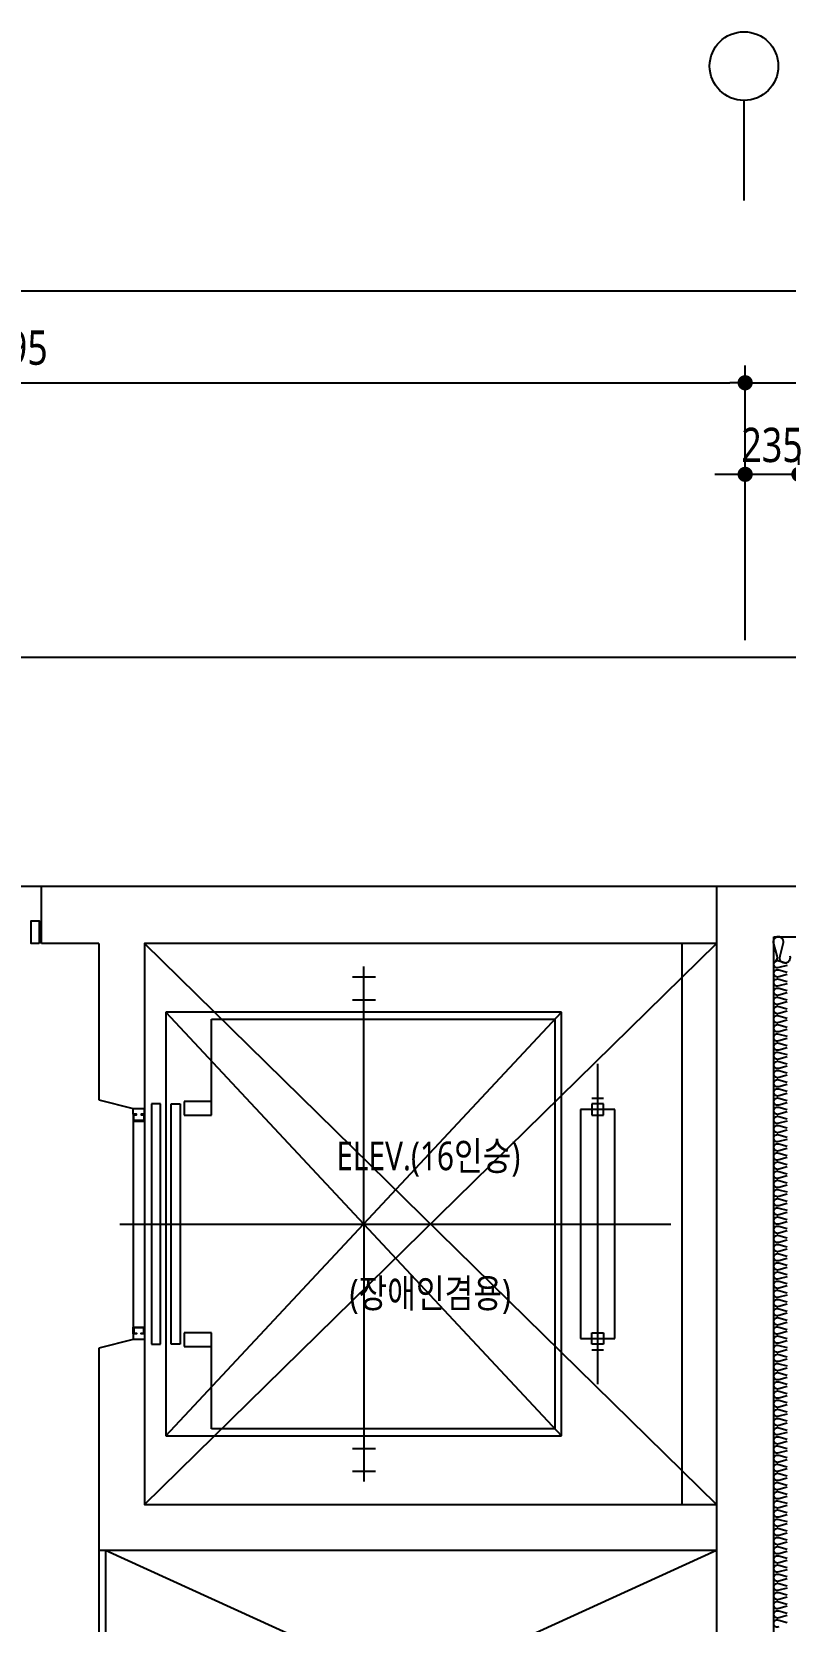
# Model space of a CAD drawing. Header units: millimetres. Extents: x -33000 to 294000, y 0 to 42408.
# Drawn here: x 274949 to 278241, y 21265 to 28208 of the extents above; entities that cross this region are included whole.
import ezdxf
from ezdxf.enums import TextEntityAlignment as Align

# ---------------------------------------------------------------- set-up
doc = ezdxf.new("R2010")
doc.units = ezdxf.units.MM
doc.header["$LTSCALE"] = 50
for name, color, linetype in [('arch', 8, 'Continuous'), ('DIM', 7, 'Continuous'), ('실명', 9, 'Continuous')]:
    doc.layers.add(name, color=color, linetype=linetype)
doc.styles.add('ANU-TEXT 0', font='malgun.ttf', dxfattribs={"width": 0.8})
doc.styles.add('XR-Unit-Plan$0$맑은 고딕', font='malgun.ttf')
doc.dimstyles.new('UDIM-외부', dxfattribs={"dimscale": 50, "dimtxt": 3, "dimasz": 1.33, "dimexe": 1.5, "dimexo": 1.5, "dimgap": 1, "dimtad": 1, "dimdec": 0, "dimzin": 0, "dimdsep": 46, "dimlunit": 6, "dimtxsty": 'ANU-TEXT 0', "dimblk": 'DOT', "dimcen": 0.09, "dimdle": 1.5, "dimclrd": 256, "dimclre": 256, "dimclrt": 3, "dimadec": 0, "dimazin": 0, "dimtfac": 1, "dimtdec": 0, "dimtix": 1, "dimtmove": 2, "dimatfit": 3, "dimfxl": 1.5, "dimtolj": 1, "dimtzin": 0, "dimlwd": -1, "dimarcsym": 0})

# ---------------------------------------------------------------- blocks, each defined once
blk = doc.blocks.new('중심')
blk.add_line((-350, 0), (0, 0))
blk.add_circle((-470, 0), 120)
blk = doc.blocks.new('_Dot')
at = {"color": 0, "linetype": 'ByBlock', "lineweight": -2}
blk.add_line((-0.5, 0), (-1, 0), dxfattribs=at)
at = {"color": 0, "linetype": 'ByBlock', "const_width": 0.5}
blk.add_lwpolyline([(-0.25, 0, 1), (0.25, 0, 1)], format="xyb", close=True, dxfattribs=at)
blk = doc.blocks.new('*D318')
at = {"lineweight": -2, "transparency": 16777216}
for p, q in [((0, 16745), (0, 18345)), ((24160, 16745), (24160, 18345))]:
    blk.add_line(p, q, dxfattribs=at)
at = {"transparency": 16777216}
blk.add_line((24093.5, 18270), (66.5, 18270), dxfattribs=at)
at = {"layer": 'Defpoints', "color": 0, "transparency": 16777216}
for p in [(0, 18270), (0, 16670), (24160, 16670)]:
    blk.add_point(p, dxfattribs=at)
at = {"transparency": 16777216, "xscale": 66.5, "yscale": 66.5, "zscale": 66.5, "rotation": 180}
blk.add_blockref('_Dot', (0, 18270), dxfattribs=at)
at = {"transparency": 16777216, "xscale": 66.5, "yscale": 66.5, "zscale": 66.5}
blk.add_blockref('_Dot', (24160, 18270), dxfattribs=at)
at = {"transparency": 16777216, "insert": (12080, 18410.5), "char_height": 150, "attachment_point": 5, "style": 'ANU-TEXT 0'}
blk.add_mtext('\\A1;24,160', dxfattribs=at)
blk = doc.blocks.new('*D320')
at = {"lineweight": -2, "transparency": 16777216}
for p, q in [((11710, 16745), (11710, 17945)), ((18205, 16745), (18205, 17945))]:
    blk.add_line(p, q, dxfattribs=at)
at = {"transparency": 16777216}
blk.add_line((11776.5, 17870), (18138.5, 17870), dxfattribs=at)
at = {"layer": 'Defpoints', "color": 0, "transparency": 16777216}
for p in [(18205, 17870), (11710, 16670), (18205, 16670)]:
    blk.add_point(p, dxfattribs=at)
at = {"transparency": 16777216, "xscale": 66.5, "yscale": 66.5, "zscale": 66.5, "rotation": 180}
blk.add_blockref('_Dot', (11710, 17870), dxfattribs=at)
at = {"transparency": 16777216, "xscale": 66.5, "yscale": 66.5, "zscale": 66.5}
blk.add_blockref('_Dot', (18205, 17870), dxfattribs=at)
at = {"transparency": 16777216, "insert": (14957.5, 18010.1), "char_height": 150, "attachment_point": 5, "style": 'ANU-TEXT 0'}
blk.add_mtext('\\A1;6,495', dxfattribs=at)
blk = doc.blocks.new('*D304')
at = {"lineweight": -2, "transparency": 16777216}
for p, q in [((18205, 16745), (18205, 17545)), ((18440, 16745), (18440, 17545))]:
    blk.add_line(p, q, dxfattribs=at)
at = {"transparency": 16777216}
for p, q in [((18138.5, 17470), (18072, 17470)), ((18440, 17470), (18205, 17470)), ((18506.5, 17470), (18573, 17470))]:
    blk.add_line(p, q, dxfattribs=at)
at = {"layer": 'Defpoints', "color": 0, "transparency": 16777216}
for p in [(18205, 17470), (18205, 16670), (18440, 16670)]:
    blk.add_point(p, dxfattribs=at)
at = {"transparency": 16777216, "xscale": 66.5, "yscale": 66.5, "zscale": 66.5}
blk.add_blockref('_Dot', (18205, 17470), dxfattribs=at)
at = {"transparency": 16777216, "xscale": 66.5, "yscale": 66.5, "zscale": 66.5, "rotation": 180}
blk.add_blockref('_Dot', (18440, 17470), dxfattribs=at)
at = {"transparency": 16777216, "insert": (18322.5, 17597.5), "char_height": 150, "attachment_point": 5, "style": 'ANU-TEXT 0'}
blk.add_mtext('\\A1;235', dxfattribs=at)
blk = doc.blocks.new('*D321')
at = {"lineweight": -2, "transparency": 16777216}
for p, q in [((18205, 16745), (18205, 17945)), ((22610, 16745), (22610, 17945))]:
    blk.add_line(p, q, dxfattribs=at)
at = {"transparency": 16777216}
blk.add_line((18271.5, 17870), (22543.5, 17870), dxfattribs=at)
at = {"layer": 'Defpoints', "color": 0, "transparency": 16777216}
for p in [(22610, 17870), (18205, 16670), (22610, 16670)]:
    blk.add_point(p, dxfattribs=at)
at = {"transparency": 16777216, "xscale": 66.5, "yscale": 66.5, "zscale": 66.5, "rotation": 180}
blk.add_blockref('_Dot', (18205, 17870), dxfattribs=at)
at = {"transparency": 16777216, "xscale": 66.5, "yscale": 66.5, "zscale": 66.5}
blk.add_blockref('_Dot', (22610, 17870), dxfattribs=at)
at = {"transparency": 16777216, "insert": (20407.5, 18010.1), "char_height": 150, "attachment_point": 5, "style": 'ANU-TEXT 0'}
blk.add_mtext('\\A1;4,405', dxfattribs=at)
blk = doc.blocks.new('A$C09b3bb5e')
at = {"xscale": 1.25, "yscale": 1.25, "zscale": 1.25, "rotation": 270}
blk.add_blockref('중심', (18199.8, 18665.7), dxfattribs=at)
for base, p1, p2, picture, middle in [((0, 18270), (24160, 16670), (0, 16670), '*D318', (12080, 18410.5)), ((18205, 17870), (11710, 16670), (18205, 16670), '*D320', (14957.5, 18010.1)), ((22610, 17870), (18205, 16670), (22610, 16670), '*D321', (20407.5, 18010.1)), ((18205, 17470), (18440, 16670), (18205, 16670), '*D304', (18322.5, 17597.5))]:
    dim = blk.add_linear_dim(base=base, p1=p1, p2=p2, dimstyle='UDIM-외부', override={"dimclrd": 256, "dimclre": 256, "dimclrt": 256})
    dim.commit()
    dim.dimension.update_dxf_attribs({"geometry": picture, "text_midpoint": middle})

msp = doc.modelspace()

# ---------------------------------------------------------------- linework, layer by layer
at = {"layer": 'arch'}
for p, q in [((274991.2, 24474.6), (273691.2, 24474.6)), ((274991.2, 24224.6), (274991.2, 24474.6)), ((277941.2, 24474.6), (274991.2, 24474.6)), ((274991.2, 24224.6), (274991.2, 24324.6)), ((275241.2, 24224.6), (274991.2, 24224.6)), ((275241.2, 24224.6), (275241.2, 23542.1)), ((275441.2, 24224.6), (275441.2, 23504.6)), ((277941.2, 24224.6), (275441.2, 24224.6)), ((275441.2, 24224.6), (277941.2, 21774.6)), ((275441.2, 21774.6), (277941.2, 24224.6)), ((276400.3, 22999.6), (276400.3, 24124.6)), ((276350.3, 24079.6), (276450.3, 24079.6)), ((276350.3, 23979.6), (276450.3, 23979.6)), ((275534.2, 23924.6), (275534.2, 22074.6)), ((277264.2, 23924.6), (275534.2, 23924.6)), ((275534.2, 23924.6), (277264.2, 22074.6)), ((275534.2, 22074.6), (277264.2, 23924.6)), ((275734.2, 23474.6), (275734.2, 23894.6)), ((275734.2, 23894.6), (277234.2, 23894.6)), ((277234.2, 23894.6), (277234.2, 22104.6)), ((277264.2, 22074.6), (277264.2, 23924.6)), ((277421.4, 23699.6), (277421.4, 22299.6)), ((275241.2, 23542.1), (275391.2, 23504.6)), ((277396.4, 23549.6), (277446.4, 23549.6)), ((275391.2, 23479.6), (275391.2, 23504.6)), ((275391.2, 23504.6), (275441.2, 23504.6)), ((275441.2, 23479.6), (275441.2, 23504.6)), ((275471.2, 23524.6), (275471.2, 22474.6)), ((275511.2, 23524.6), (275471.2, 23524.6)), ((275511.2, 22474.6), (275511.2, 23524.6)), ((275557.2, 22474.6), (275557.2, 23524.6)), ((275557.2, 23524.6), (275597.2, 23524.6)), ((275597.2, 23524.6), (275597.2, 22474.6)), ((275734.2, 23534.6), (275614.2, 23534.6)), ((275614.2, 23534.6), (275614.2, 23474.6)), ((275614.2, 23474.6), (275734.2, 23474.6)), ((277346.4, 23499.6), (277346.4, 22499.6)), ((277496.4, 23499.6), (277346.4, 23499.6)), ((277396.4, 23524.6), (277396.4, 23474.6)), ((277446.4, 23524.6), (277396.4, 23524.6)), ((277396.4, 23474.6), (277446.4, 23474.6)), ((277446.4, 23474.6), (277446.4, 23524.6)), ((277496.4, 22499.6), (277496.4, 23499.6)), ((275391.2, 23449.6), (275391.2, 22549.6)), ((275441.2, 23449.6), (275441.2, 22549.6)), ((275334.2, 22999.6), (277741.2, 22999.6)), ((276400.3, 22999.6), (276400.3, 21874.6)), ((275391.2, 22519.6), (275391.2, 22494.6)), ((275441.2, 22519.6), (275441.2, 22494.6)), ((275734.2, 22524.6), (275614.2, 22524.6)), ((275614.2, 22524.6), (275614.2, 22464.6)), ((275734.2, 22104.6), (275734.2, 22524.6)), ((277346.4, 22499.6), (277496.4, 22499.6)), ((277396.4, 22474.6), (277396.4, 22524.6)), ((277396.4, 22524.6), (277446.4, 22524.6)), ((277446.4, 22524.6), (277446.4, 22474.6)), ((275391.2, 22494.6), (275241.2, 22457.1)), ((275241.2, 22457.1), (275241.2, 21574.6)), ((275441.2, 22494.6), (275391.2, 22494.6)), ((275441.2, 22494.6), (275441.2, 21774.6)), ((275471.2, 22474.6), (275511.2, 22474.6)), ((275597.2, 22474.6), (275557.2, 22474.6)), ((275614.2, 22464.6), (275734.2, 22464.6)), ((277446.4, 22474.6), (277396.4, 22474.6)), ((277396.4, 22449.6), (277446.4, 22449.6)), ((277234.2, 22104.6), (275734.2, 22104.6)), ((275534.2, 22074.6), (277264.2, 22074.6)), ((276350.3, 22019.6), (276450.3, 22019.6)), ((276350.3, 21919.6), (276450.3, 21919.6)), ((275441.2, 21774.6), (277941.2, 21774.6)), ((275241.2, 21574.6), (277941.2, 21574.6)), ((275271.2, 21574.6), (277941.2, 20359.6)), ((275271.2, 20359.6), (277941.2, 21574.6))]:
    msp.add_line(p, q, dxfattribs=at)
at = {"layer": 'arch', "ltscale": 25}
for p, q in [((277941.2, 24474.6), (277941.2, 17044.6)), ((278901.2, 24474.6), (277941.2, 24474.6)), ((278191.2, 16794.6), (278191.2, 24254.6)), ((278191.2, 24254.6), (278901.2, 24254.6))]:
    msp.add_line(p, q, dxfattribs=at)
at = {"layer": 'arch', "linetype": 'Continuous'}
for p, q in [((275241.2, 21574.6), (275241.2, 18644.6)), ((275271.2, 21574.6), (275271.2, 18674.6))]:
    msp.add_line(p, q, dxfattribs=at)
at = {"layer": 'arch'}
for points in [[(258206.2, 6804.6), (288286.2, 6804.6), (288286.2, 25474.6), (258206.2, 25474.6)], [(274981.2, 24224.6), (274946.2, 24224.6), (274946.2, 24324.6), (274981.2, 24324.6)], [(277791.2, 24224.6), (275441.2, 24224.6), (275441.2, 21774.6), (277791.2, 21774.6)], [(275438.2, 23476.6), (275438.2, 23452.6), (275394.2, 23452.6), (275394.2, 23476.6), (275406.2, 23476.6), (275406.2, 23479.6), (275391.2, 23479.6), (275391.2, 23449.6), (275441.2, 23449.6), (275441.2, 23479.6), (275426.2, 23479.6), (275426.2, 23476.6)], [(275438.2, 22522.6), (275438.2, 22546.6), (275394.2, 22546.6), (275394.2, 22522.6), (275406.2, 22522.6), (275406.2, 22519.6), (275391.2, 22519.6), (275391.2, 22549.6), (275441.2, 22549.6), (275441.2, 22519.6), (275426.2, 22519.6), (275426.2, 22522.6)]]:
    msp.add_lwpolyline(points, close=True, dxfattribs=at)
at = {"layer": 'arch', "ltscale": 25}
for points in [[(278261.5, 24170.8, -1.449198), (278218.5, 24170.8), (278232.7, 24223.4, 0.524856), (278211.2, 24254.6, 0.524856), (278189.7, 24223.4), (278204, 24170.8, -0.406197), (278191.2, 24141.3, -0.406197)], [(278249.5, 24129.6), (278212.9, 24119.6, -1.449198), (278212.9, 24149.6), (278249.5, 24139.6, 0.524856)], [(278249.5, 24089.6), (278212.9, 24079.6, -1.449198), (278212.9, 24109.6), (278249.5, 24099.6, 0.524856)], [(278249.5, 24049.6), (278212.9, 24039.6, -1.449198), (278212.9, 24069.6), (278249.5, 24059.6, 0.524856)], [(278249.5, 24009.6), (278212.9, 23999.6, -1.449198), (278212.9, 24029.6), (278249.5, 24019.6, 0.524856)], [(278249.5, 23969.6), (278212.9, 23959.6, -1.449198), (278212.9, 23989.6), (278249.5, 23979.6, 0.524856)], [(278249.5, 23929.6), (278212.9, 23919.6, -1.449198), (278212.9, 23949.6), (278249.5, 23939.6, 0.524856)], [(278249.5, 23889.6), (278212.9, 23879.6, -1.449198), (278212.9, 23909.6), (278249.5, 23899.6, 0.524856)], [(278249.5, 23849.6), (278212.9, 23839.6, -1.449198), (278212.9, 23869.6), (278249.5, 23859.6, 0.524856)], [(278249.5, 23809.6), (278212.9, 23799.6, -1.449198), (278212.9, 23829.6), (278249.5, 23819.6, 0.524856)], [(278249.5, 23769.6), (278212.9, 23759.6, -1.449198), (278212.9, 23789.6), (278249.5, 23779.6, 0.524856)], [(278249.5, 23729.6), (278212.9, 23719.6, -1.449198), (278212.9, 23749.6), (278249.5, 23739.6, 0.524856)], [(278249.5, 23689.6), (278212.9, 23679.6, -1.449198), (278212.9, 23709.6), (278249.5, 23699.6, 0.524856)], [(278249.5, 23649.6), (278212.9, 23639.6, -1.449198), (278212.9, 23669.6), (278249.5, 23659.6, 0.524856)], [(278249.5, 23609.6), (278212.9, 23599.6, -1.449198), (278212.9, 23629.6), (278249.5, 23619.6, 0.524856)], [(278249.5, 23569.6), (278212.9, 23559.6, -1.449198), (278212.9, 23589.6), (278249.5, 23579.6, 0.524856)], [(278249.5, 23529.6), (278212.9, 23519.6, -1.449198), (278212.9, 23549.6), (278249.5, 23539.6, 0.524856)], [(278249.5, 23489.6), (278212.9, 23479.6, -1.449198), (278212.9, 23509.6), (278249.5, 23499.6, 0.524856)], [(278249.5, 23449.6), (278212.9, 23439.6, -1.449198), (278212.9, 23469.6), (278249.5, 23459.6, 0.524856)], [(278249.5, 23409.6), (278212.9, 23399.6, -1.449198), (278212.9, 23429.6), (278249.5, 23419.6, 0.524856)], [(278249.5, 23369.6), (278212.9, 23359.6, -1.449198), (278212.9, 23389.6), (278249.5, 23379.6, 0.524856)], [(278249.5, 23329.6), (278212.9, 23319.6, -1.449198), (278212.9, 23349.6), (278249.5, 23339.6, 0.524856)], [(278249.5, 23289.6), (278212.9, 23279.6, -1.449198), (278212.9, 23309.6), (278249.5, 23299.6, 0.524856)], [(278249.5, 23249.6), (278212.9, 23239.6, -1.449198), (278212.9, 23269.6), (278249.5, 23259.6, 0.524856)], [(278249.5, 23209.6), (278212.9, 23199.6, -1.449198), (278212.9, 23229.6), (278249.5, 23219.6, 0.524856)], [(278249.5, 23169.6), (278212.9, 23159.6, -1.449198), (278212.9, 23189.6), (278249.5, 23179.6, 0.524856)], [(278249.5, 23129.6), (278212.9, 23119.6, -1.449198), (278212.9, 23149.6), (278249.5, 23139.6, 0.524856)], [(278249.5, 23089.6), (278212.9, 23079.6, -1.449198), (278212.9, 23109.6), (278249.5, 23099.6, 0.524856)], [(278249.5, 23049.6), (278212.9, 23039.6, -1.449198), (278212.9, 23069.6), (278249.5, 23059.6, 0.524856)], [(278249.5, 23009.6), (278212.9, 22999.6, -1.449198), (278212.9, 23029.6), (278249.5, 23019.6, 0.524856)], [(278249.5, 22969.6), (278212.9, 22959.6, -1.449198), (278212.9, 22989.6), (278249.5, 22979.6, 0.524856)], [(278249.5, 22929.6), (278212.9, 22919.6, -1.449198), (278212.9, 22949.6), (278249.5, 22939.6, 0.524856)], [(278249.5, 22889.6), (278212.9, 22879.6, -1.449198), (278212.9, 22909.6), (278249.5, 22899.6, 0.524856)], [(278249.5, 22849.6), (278212.9, 22839.6, -1.449198), (278212.9, 22869.6), (278249.5, 22859.6, 0.524856)], [(278249.5, 22809.6), (278212.9, 22799.6, -1.449198), (278212.9, 22829.6), (278249.5, 22819.6, 0.524856)], [(278249.5, 22769.6), (278212.9, 22759.6, -1.449198), (278212.9, 22789.6), (278249.5, 22779.6, 0.524856)], [(278249.5, 22729.6), (278212.9, 22719.6, -1.449198), (278212.9, 22749.6), (278249.5, 22739.6, 0.524856)], [(278249.5, 22689.6), (278212.9, 22679.6, -1.449198), (278212.9, 22709.6), (278249.5, 22699.6, 0.524856)], [(278249.5, 22649.6), (278212.9, 22639.6, -1.449198), (278212.9, 22669.6), (278249.5, 22659.6, 0.524856)], [(278249.5, 22609.6), (278212.9, 22599.6, -1.449198), (278212.9, 22629.6), (278249.5, 22619.6, 0.524856)], [(278249.5, 22569.6), (278212.9, 22559.6, -1.449198), (278212.9, 22589.6), (278249.5, 22579.6, 0.524856)], [(278249.5, 22529.6), (278212.9, 22519.6, -1.449198), (278212.9, 22549.6), (278249.5, 22539.6, 0.524856)], [(278249.5, 22489.6), (278212.9, 22479.6, -1.449198), (278212.9, 22509.6), (278249.5, 22499.6, 0.524856)], [(278249.5, 22449.6), (278212.9, 22439.6, -1.449198), (278212.9, 22469.6), (278249.5, 22459.6, 0.524856)], [(278249.5, 22409.6), (278212.9, 22399.6, -1.449198), (278212.9, 22429.6), (278249.5, 22419.6, 0.524856)], [(278249.5, 22369.6), (278212.9, 22359.6, -1.449198), (278212.9, 22389.6), (278249.5, 22379.6, 0.524856)], [(278249.5, 22329.6), (278212.9, 22319.6, -1.449198), (278212.9, 22349.6), (278249.5, 22339.6, 0.524856)], [(278249.5, 22289.6), (278212.9, 22279.6, -1.449198), (278212.9, 22309.6), (278249.5, 22299.6, 0.524856)], [(278249.5, 22249.6), (278212.9, 22239.6, -1.449198), (278212.9, 22269.6), (278249.5, 22259.6, 0.524856)], [(278249.5, 22209.6), (278212.9, 22199.6, -1.449198), (278212.9, 22229.6), (278249.5, 22219.6, 0.524856)], [(278249.5, 22169.6), (278212.9, 22159.6, -1.449198), (278212.9, 22189.6), (278249.5, 22179.6, 0.524856)], [(278249.5, 22129.6), (278212.9, 22119.6, -1.449198), (278212.9, 22149.6), (278249.5, 22139.6, 0.524856)], [(278249.5, 22089.6), (278212.9, 22079.6, -1.449198), (278212.9, 22109.6), (278249.5, 22099.6, 0.524856)], [(278249.5, 22049.6), (278212.9, 22039.6, -1.449198), (278212.9, 22069.6), (278249.5, 22059.6, 0.524856)], [(278249.5, 22009.6), (278212.9, 21999.6, -1.449198), (278212.9, 22029.6), (278249.5, 22019.6, 0.524856)], [(278249.5, 21969.6), (278212.9, 21959.6, -1.449198), (278212.9, 21989.6), (278249.5, 21979.6, 0.524856)], [(278249.5, 21929.6), (278212.9, 21919.6, -1.449198), (278212.9, 21949.6), (278249.5, 21939.6, 0.524856)], [(278249.5, 21889.6), (278212.9, 21879.6, -1.449198), (278212.9, 21909.6), (278249.5, 21899.6, 0.524856)], [(278249.5, 21849.6), (278212.9, 21839.6, -1.449198), (278212.9, 21869.6), (278249.5, 21859.6, 0.524856)], [(278249.5, 21809.6), (278212.9, 21799.6, -1.449198), (278212.9, 21829.6), (278249.5, 21819.6, 0.524856)], [(278249.5, 21769.6), (278212.9, 21759.6, -1.449198), (278212.9, 21789.6), (278249.5, 21779.6, 0.524856)], [(278249.5, 21729.6), (278212.9, 21719.6, -1.449198), (278212.9, 21749.6), (278249.5, 21739.6, 0.524856)], [(278249.5, 21689.6), (278212.9, 21679.6, -1.449198), (278212.9, 21709.6), (278249.5, 21699.6, 0.524856)], [(278249.5, 21649.6), (278212.9, 21639.6, -1.449198), (278212.9, 21669.6), (278249.5, 21659.6, 0.524856)], [(278249.5, 21609.6), (278212.9, 21599.6, -1.449198), (278212.9, 21629.6), (278249.5, 21619.6, 0.524856)], [(278249.5, 21569.6), (278212.9, 21559.6, -1.449198), (278212.9, 21589.6), (278249.5, 21579.6, 0.524856)], [(278249.5, 21529.6), (278212.9, 21519.6, -1.449198), (278212.9, 21549.6), (278249.5, 21539.6, 0.524856)], [(278249.5, 21489.6), (278212.9, 21479.6, -1.449198), (278212.9, 21509.6), (278249.5, 21499.6, 0.524856)], [(278249.5, 21449.6), (278212.9, 21439.6, -1.449198), (278212.9, 21469.6), (278249.5, 21459.6, 0.524856)], [(278249.5, 21409.6), (278212.9, 21399.6, -1.449198), (278212.9, 21429.6), (278249.5, 21419.6, 0.524856)], [(278249.5, 21369.6), (278212.9, 21359.6, -1.449198), (278212.9, 21389.6), (278249.5, 21379.6, 0.524856)], [(278249.5, 21329.6), (278212.9, 21319.6, -1.449198), (278212.9, 21349.6), (278249.5, 21339.6, 0.524856)], [(278249.5, 21289.6), (278212.9, 21279.6, -1.449198), (278212.9, 21309.6), (278249.5, 21299.6, 0.524856)], [(278212.9, 21239.6, -1.449198), (278212.9, 21269.6), (278249.5, 21259.6, 0.524856)]]:
    msp.add_lwpolyline(points, format="xyb", dxfattribs=at)

# ---------------------------------------------------------------- block references
at = {"layer": 'DIM'}
msp.add_blockref('A$C09b3bb5e', (259861.2, 8804.6), dxfattribs=at)

# ---------------------------------------------------------------- texts
at = {"layer": '실명', "style": 'XR-Unit-Plan$0$맑은 고딕', "width": 0.8}
for s, p in [('ELEV.(16인승)', (276681.7, 23297.1)), ('(장애인겸용)', (276690.2, 22697.1))]:
    msp.add_text(s, height=125, dxfattribs=at).set_placement(p, align=Align.MIDDLE_CENTER)

doc.saveas('drawing.dxf')
